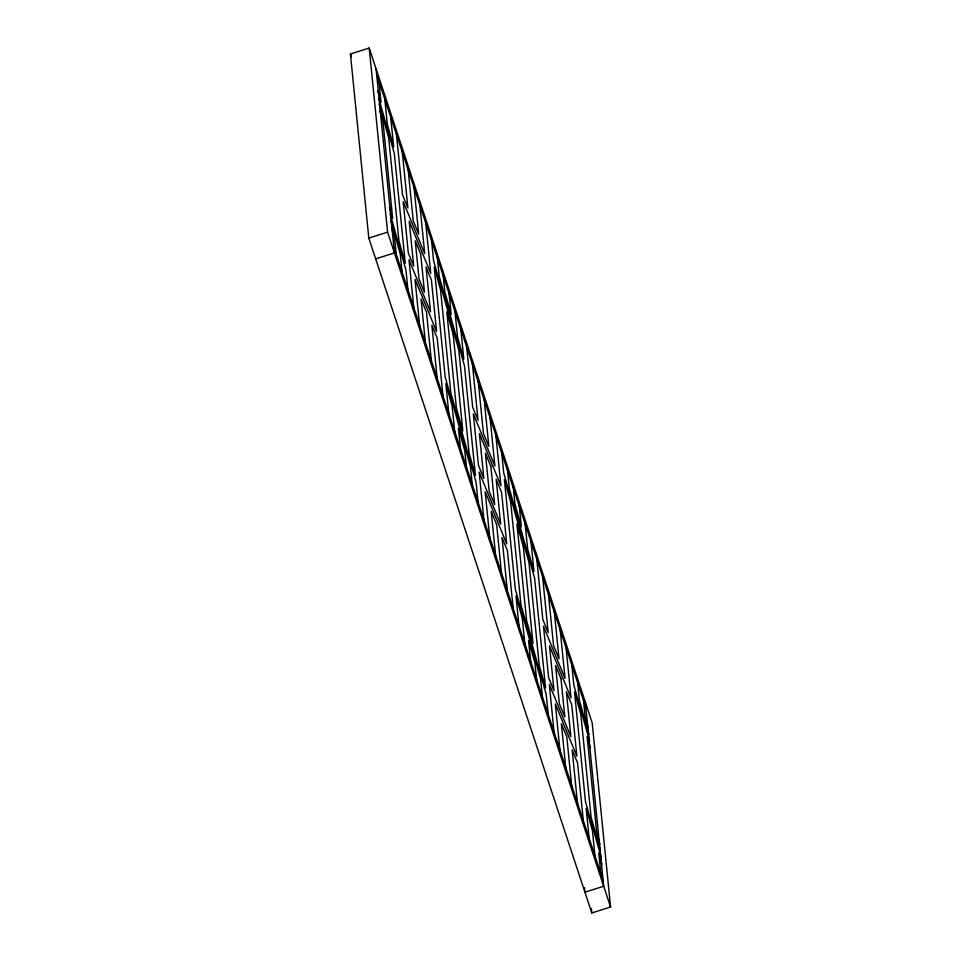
<?xml version="1.0" encoding="UTF-8"?>
<svg xmlns="http://www.w3.org/2000/svg" width="961" height="961" viewBox="0 0 961 961"><rect width="100%" height="100%" fill="white"/><g stroke="black" fill="none" stroke-linecap="round" stroke-linejoin="round"><path stroke-width="1.44" d="M350.429 53.984L369.216 48.05L592.192 722.912L610.571 907.016L591.784 912.95L368.808 238.088L350.429 53.984L351.354 56.747M368.808 238.088L387.595 232.154L369.216 48.05M375.667 258.857L394.454 252.923L376.075 68.82M376.64 74.393L585.886 707.728M393.902 247.349L603.148 880.672M387.595 232.154L610.571 907.016M588.324 727.873L585.129 716.558L583.447 699.788M588.985 734.516L579.495 700.893L577.621 682.13M589.646 741.159L573.861 685.229L571.783 664.483M590.306 747.802L587.111 736.498L596.745 832.947L599.94 844.263M600.601 850.905L591.111 817.282L580.816 714.179L574.522 691.872L585.477 801.618L601.262 857.548M601.922 864.191L598.727 852.875L600.877 874.366M377.853 90.875L381.049 102.19L378.91 80.7M378.526 97.517L394.31 153.448L405.266 263.194L398.971 240.887L388.676 137.783L379.187 104.16M379.847 110.815L383.043 122.119L392.665 218.579L389.481 207.264M390.142 213.907L405.926 269.837L407.993 290.582M390.803 220.549L400.293 254.172L402.166 272.936M391.463 227.204L394.659 238.508L396.328 255.278M585.333 702.143L603.7 886.246L584.925 892.18L584.48 887.736M595.051 856.719L592.432 830.568L586.138 808.261L589.213 839.061M565.957 646.825L571.062 698.01L549.512 645.84L554.004 690.743L548.635 677.745L543.482 626.2L565.032 678.37L560.119 629.179M583.375 821.415L577.537 762.842L572.167 749.856L577.549 803.756M591.339 908.493L591.784 912.95M554.293 611.52L559.002 658.717L553.56 645.54L548.371 593.622M571.711 786.11L566.798 736.859L561.356 723.669L565.801 768.199M542.545 575.975L548.19 632.542L542.821 619.545L536.706 558.317M559.975 750.553L555.326 704.029L576.876 756.199L571.723 704.653L566.353 691.656L570.846 736.558L549.296 684.388L554.137 732.895M530.88 540.659L533.956 571.471L527.661 549.163L525.042 523.012M548.299 715.248L546.232 694.503L520.958 604.949L510.663 501.858L504.369 479.539L515.324 589.285L540.599 678.838L542.472 697.59M519.216 505.354L521.355 526.844L514.976 504.225L513.294 487.455M536.634 679.944L534.965 663.174L528.574 640.555L530.724 662.045M507.468 469.809L509.342 488.56L534.616 578.114L545.572 687.86L539.277 665.541L528.982 562.449L503.708 472.896L501.63 452.15M524.886 644.387L522.279 618.235L515.985 595.928L519.06 626.728M495.804 434.504L500.909 485.677L479.359 433.507L483.839 478.41L478.482 465.412L473.329 413.867L494.879 466.037L489.966 416.846M513.222 609.082L507.384 550.521L502.014 537.523L507.396 591.423M484.14 399.199L488.849 446.397L483.407 433.207L478.218 381.289M501.558 573.777L496.645 524.526L491.203 511.348L495.648 555.878M472.392 363.642L478.037 420.209L472.668 407.224L466.553 345.984M489.81 538.22L485.173 491.696L506.723 543.866L501.57 492.32L496.2 479.323L500.693 524.225L479.143 472.055L483.984 520.574M460.727 328.338L463.803 359.138L457.508 336.83L454.889 310.679M478.146 502.915L476.079 482.17L450.805 392.617L440.51 289.525L434.216 267.206L445.171 376.952L470.446 466.505L472.319 485.269M449.063 293.033L451.202 314.523L444.823 291.892L443.141 275.122M466.481 467.611L464.812 450.841L458.421 428.222L460.571 449.712M437.315 257.476L439.189 276.227L464.463 365.781L475.419 475.527L469.124 453.22L458.829 350.116L433.555 260.563L431.477 239.818M454.733 432.054L452.126 405.914L445.832 383.595L448.907 414.407M425.651 222.171L430.756 273.344L409.206 221.174L413.686 266.077L408.329 253.079L403.176 201.534L424.726 253.704L419.813 204.513M443.069 396.749L437.231 338.188L431.861 325.19L437.243 379.102M413.987 186.866L418.696 234.064L413.254 220.874L408.065 168.956M431.405 361.444L426.492 312.193L421.05 299.015L425.495 343.545M402.239 151.309L407.884 207.888L402.515 194.891L396.4 133.651M419.657 325.887L415.02 279.363L436.57 331.533L431.417 279.987L426.047 266.99L430.54 311.893L408.99 259.722L413.831 308.241M390.574 116.005L393.65 146.805L387.355 124.498L384.736 98.346M420.69 253.992L415.236 240.815L419.056 279.074L424.498 292.252L420.69 253.992M490.843 466.325L485.389 453.148L489.209 491.407L494.663 504.585L490.843 466.325M560.996 678.658L555.542 665.48L559.362 703.74L564.816 716.918L560.996 678.658M523.349 546.785L516.958 524.165L526.592 620.614L532.971 643.233L523.349 546.785M453.196 334.452L446.805 311.832L456.439 408.281L462.818 430.9L453.196 334.452"/></g></svg>
